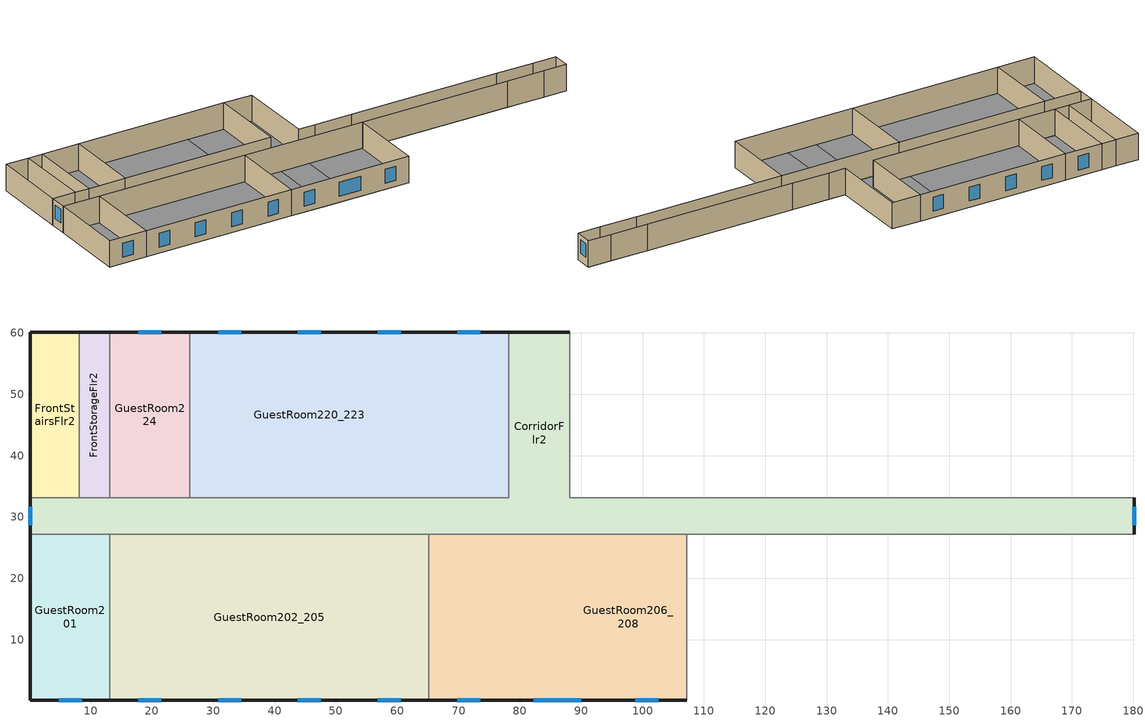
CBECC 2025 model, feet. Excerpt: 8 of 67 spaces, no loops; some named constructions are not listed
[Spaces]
CorridorFlr2
 floor to CorridorFlr1 (NACM_Interior Floor): 88.16,60.16 88.16,33.16 180.16,33.16 180.16,27.16 0.16,27.16 0.16,33.16 78.16,33.16 78.16,60.16 z11
 wall outside (Base_CZ12-NonresMetalFrameWallU055): 0.16,33.16 0.16,27.16 / 180.16,27.16 180.16,33.16 / 88.16,60.16 78.16,60.16 z11:20
 wall to RearStairsFlr2 (NACM_Interior Wall): 180.16,33.16 172.16,33.16 z11:20
 wall to GuestRoom220_223 (NACM_Interior Wall): 78.16,60.16 78.16,33.16 26.16,33.16 z11:20
 wall to GuestRoom224 (NACM_Interior Wall): 26.16,33.16 13.16,33.16 z11:20
 wall to FrontStorageFlr2 (NACM_Interior Wall): 13.16,33.16 8.16,33.16 z11:20
 wall to FrontStairsFlr2 (NACM_Interior Wall): 8.16,33.16 0.16,33.16 z11:20
 wall to GuestRoom201 (NACM_Interior Wall): 0.16,27.16 13.16,27.16 z11:20
 wall to GuestRoom202_205 (NACM_Interior Wall): 13.16,27.16 65.16,27.16 z11:20
 wall to GuestRoom206_208 (NACM_Interior Wall): 65.16,27.16 107.16,27.16 z11:20
 wall to GuestRoom209_212 (NACM_Interior Wall): 107.16,27.16 159.16,27.16 z11:20
 wall to GuestRoom213 (NACM_Interior Wall): 159.16,27.16 172.16,27.16 z11:20
 wall to RearStorageFlr2 (NACM_Interior Wall): 172.16,27.16 180.16,27.16 z11:20
 wall to GuestRoom214 (NACM_Interior Wall): 172.16,33.16 159.16,33.16 z11:20
 wall to GuestRoom215_218 (NACM_Interior Wall): 159.16,33.16 107.16,33.16 z11:20
 wall to GuestRoom219 (NACM_Interior Wall): 107.16,33.16 94.16,33.16 z11:20
 wall to ElevatorCoreFlr2 (NACM_Interior Wall): 94.16,33.16 88.16,33.16 88.16,60.16 z11:20
 window (Base_AllCZ_FixedWinU34_NRes): 0.16,31.68 0.16,28.65 / 180.16,28.65 180.16,31.68 z13.76:18.41
GuestRoom220_223
 floor to ExerciseCenterFlr1 (NACM_Interior Floor): 78.16,60.16 78.16,33.16 65.16,33.16 65.16,60.16 z11
 floor to FrontOfficeFlr1 (NACM_Interior Floor): 65.16,60.16 65.16,33.16 26.16,33.16 26.16,60.16 z11
 wall outside (Base_CZ12-ResMetalFrameWallU069): 78.16,60.16 26.16,60.16 z11:20
 wall to GuestRoom224 (NACM_Interior Wall): 26.16,60.16 26.16,33.16 z11:20
 window (Base_AllCZ_FixedWinU36_Res): 73.53,60.16 69.79,60.16 / 60.53,60.16 56.79,60.16 / 47.53,60.16 43.79,60.16 / 34.53,60.16 30.79,60.16 z13.13:17.87
GuestRoom224
 floor to FrontOfficeFlr1 (NACM_Interior Floor): 26.16,60.16 26.16,33.16 13.16,33.16 13.16,60.16 z11
 wall outside (Base_CZ12-ResMetalFrameWallU069): 26.16,60.16 13.16,60.16 z11:20
 wall to FrontStorageFlr2 (NACM_Interior Wall): 13.16,60.16 13.16,33.16 z11:20
 window (Base_AllCZ_FixedWinU36_Res): 21.53,60.16 17.79,60.16 z13.13:17.87
FrontStorageFlr2
 floor to FrontStorageFlr1 (NACM_Interior Floor): 13.16,60.16 13.16,33.16 8.16,33.16 8.16,60.16 z11
 wall outside (Base_CZ12-NonresMetalFrameWallU055): 13.16,60.16 8.16,60.16 z11:20
 wall to FrontStairsFlr2 (NACM_Interior Wall): 8.16,60.16 8.16,33.16 z11:20
FrontStairsFlr2
 floor to FrontStairsFlr1 (NACM_Interior Floor): 8.16,60.16 8.16,33.16 0.16,33.16 0.16,60.16 z11
 wall outside (Base_CZ12-NonresMetalFrameWallU055): 8.16,60.16 0.16,60.16 0.16,33.16 z11:20
GuestRoom201
 floor to FrontLoungeFlr1 (NACM_Interior Floor): 13.16,27.16 13.16,0.16 0.16,0.16 0.16,27.16 z11
 wall outside (Base_CZ12-ResMetalFrameWallU069): 0.16,27.16 0.16,0.16 13.16,0.16 z11:20
 wall to GuestRoom202_205 (NACM_Interior Wall): 13.16,0.16 13.16,27.16 z11:20
 window (Base_AllCZ_FixedWinU36_Res): 4.79,0.16 8.53,0.16 z13.13:17.87
GuestRoom202_205
 floor to FrontLoungeFlr1 (NACM_Interior Floor): 65.16,27.16 65.16,0.16 13.16,0.16 13.16,27.16 z11
 wall outside (Base_CZ12-ResMetalFrameWallU069): 13.16,0.16 65.16,0.16 z11:20
 wall to GuestRoom206_208 (NACM_Interior Wall): 65.16,0.16 65.16,27.16 z11:20
 window (Base_AllCZ_FixedWinU36_Res): 17.79,0.16 21.53,0.16 / 30.79,0.16 34.53,0.16 / 43.79,0.16 47.53,0.16 / 56.79,0.16 60.53,0.16 z13.13:17.87
GuestRoom206_208
 floor to CorridorFlr1 (NACM_Interior Floor): 88.16,27.16 88.16,0.16 78.16,0.16 78.16,27.16 z11
 floor to RestroomFlr1 (NACM_Interior Floor): 78.16,27.16 78.16,0.16 65.16,0.16 65.16,27.16 z11
 floor to MeetingRoomFlr1 (NACM_Interior Floor): 107.16,27.16 107.16,0.16 88.16,0.16 88.16,27.16 z11
 wall outside (Base_CZ12-ResMetalFrameWallU069): 65.16,0.16 107.16,0.16 z11:20
 wall to GuestRoom209_212 (NACM_Interior Wall): 107.16,0.16 107.16,27.16 z11:20
 window (Base_AllCZ_FixedWinU36_Res): 69.79,0.16 73.53,0.16 / 82.29,0.16 90.03,0.16 / 98.79,0.16 102.53,0.16 z13.13:17.87
[ConsAssm]
Name | CompatibleSurfType | MatRef[1] | MatRef[2] | MatRef[3] | MatRef[4] | MatRef[5] | MatRef[6] | MatRef[7]
Base_CZ12-NonresMetalFrameWallU055 | ExteriorWall | Stucco - 7/8 in. | Compliance Insulation R14.60 | Compliance Insulation R1.41 | Compliance Insulation R0.02 | Compliance Insulation R0.02 | Air - Metal Wall Framing - 16 or 24 in. OC | Gypsum Board - 1/2 in.
Base_CZ12-ResMetalFrameWallU069 | ExteriorWall | Stucco - 7/8 in. | Compliance Insulation R10.06 | Compliance Insulation R2.00 | Compliance Insulation R0.20 | Compliance Insulation R0.10 | Air - Metal Wall Framing - 16 or 24 in. OC | Gypsum Board - 1/2 in.
NACM_Interior Wall | InteriorWall | Gypsum Board - 5/8 in. | Air - Metal Wall Framing - 16 or 24 in. OC | Gypsum Board - 5/8 in.
NACM_Interior Floor | InteriorFloor | Metal Deck - 1/16 in. | Concrete - 140 lb/ft3 - 4 in. | Carpet - 3/4 in.
[Mat]
Name | CodeCat | CodeItem
Stucco - 7/8 in. | Plastering Materials | Stucco - 7/8 in.
Air - Metal Wall Framing - 16 or 24 in. OC | Air | Air - Metal Wall Framing - 16 or 24 in. OC
Gypsum Board - 1/2 in. | Bldg Board and Siding | Gypsum Board - 1/2 in.
Compliance Insulation R10.06 | Insulation Board | Compliance Insulation R10.06
Gypsum Board - 5/8 in. | Bldg Board and Siding | Gypsum Board - 5/8 in.
Carpet - 3/4 in. | Finish Materials | Carpet - 3/4 in.
Concrete - 140 lb/ft3 - 4 in. | Concrete | Concrete - 140 lb/ft3 - 4 in.
Metal Deck - 1/16 in. | Bldg Board and Siding | Metal Deck - 1/16 in.
Compliance Insulation R2.00 | Insulation Board | Compliance Insulation R2.00
Compliance Insulation R0.20 | Insulation Board | Compliance Insulation R0.20
Compliance Insulation R0.10 | Insulation Board | Compliance Insulation R0.10
Compliance Insulation R14.60 | Insulation Board | Compliance Insulation R14.60
Compliance Insulation R1.41 | Insulation Board | Compliance Insulation R1.41
Compliance Insulation R0.02 | Insulation Board | Compliance Insulation R0.02
[FenCons] FenType=VerticalFenestration; FenProdType=FixedWindow; AssmContext=Manufactured; CertificationMthd=NFRCRated; VT=0.42
Name | SHGC | UFactor
Base_AllCZ_FixedWinU34_NRes | 0.22 | 0.34
Base_AllCZ_FixedWinU36_Res | 0.25 | 0.36
[Story]
Building Story 2
[Spc] Story=Building Story 2
Name | ThrmlZnRef | Vol | SpcFuncDefaultsRef | IsResCommon | OccSensorCtrl | ResDHWSysRef | GuestRmResSpcDHWFeaturesRef | HotelMotelGuestRmCnt
CorridorFlr2 | CorridorFlr2 Thermal Zone | 12150.1 | Corridor/Stairwells/Support | 1 | 1
FrontStairsFlr2 | FrontStairsFlr2 Thermal Zone | 1944 | Corridor/Stairwells/Support | 1 | 1
FrontStorageFlr2 | FrontStorageFlr2 Thermal Zone | 1215 | Corridor/Stairwells/Support | 1 | 1
GuestRoom201 | GuestRoom201 Thermal Zone | 3159.23 | Hotel Guest Room |  |  | GuestRm DHW Sys | GuestRoom201 gstrm
GuestRoom202_205 | GuestRoom202_205 Thermal Zone | 12636.9 | Hotel Guest Room |  |  | GuestRm DHW Sys | GuestRoom202_205 gstrm | 4
GuestRoom206_208 | GuestRoom206_208 Thermal Zone | 10206.7 | Hotel Guest Room |  |  | GuestRm DHW Sys | GuestRoom206_208 gstrm | 3
GuestRoom220_223 | GuestRoom220_223 Thermal Zone | 12636 | Hotel Guest Room |  |  | GuestRm DHW Sys | GuestRoom220_223 gstrm | 4
GuestRoom224 | GuestRoom224 Thermal Zone | 3159 | Hotel Guest Room |  |  | GuestRm DHW Sys | GuestRoom224 gstrm
[ResZnGrp]
ResZn Group F1; ResZn Group F2; ResZn Group F3; ResZn Group F4
[ResOtherZn] CeilingHeight=9; FloorHeight=10; WinHeadHeight=6.7; NumStories=1; DryerFuel=Electricity
Name | Type | SpcFunc | VentSpcFunc | ozHVACSystem | ozDHWSys | Area | Bottom | AirFlowMeter | IAQOption | IAQFanRef[1]
F1 Business Center | Conditioned | Conference, Multipurpose and Meeting Area | General - Conference/meeting | F1 Business Cent AirSys | DHW Heat Pump Indiv | 360 | 0.7 | One
F1 Corridor | Conditioned | Corridor Area | Residential - Common corridors | F1 Corridor AirSys |  | 1464 | 0.7 | One
F1 Fitness Center | Conditioned | Exercise/Fitness Center and Gymnasium Areas | Sports/Entertainment - Gym, sports arena (play area) | F1 Fitness Cente AirSys | DHW Heat Pump Indiv | 900 | 0.7 | One
F1 Leasing Office | Conditioned | Office Area (>250 square feet) | Office - Office space | F1 Leasing Offic AirSys | DHW Heat Pump Indiv | 414 | 0.7 | One
F1 Lobby | Conditioned | Lobby, Main Entry | Residential - Common corridors | F1 Lobby AirSys | DHW Heat Pump Indiv | 1050 | 0.7 | One
F1 Mech Rm | Unconditioned | Electrical, Mechanical, Telephone Rooms | Misc - All others |  | DHW Heat Pump Indiv | 384 | 0.7 | Six | Individual IAQ Fans | F1 Mech Rm IAQ Fan
F1 Stairs E | Conditioned | Stairwell | Residential - Common corridors | F1 Stairs E AirSys |  | 180 | 0.7 | One
F1 Stairs W | Conditioned | Stairwell | Residential - Common corridors | F1 Stairs W AirSys |  | 180 | 0.7 | One
F2 Corridor | Conditioned | Corridor Area | Residential - Common corridors | F2 Corridor AirSys |  | 2340 | 10.7 | Two
F2 Break Room | Conditioned | Lounge, Breakroom, or Waiting Area | General - Break rooms | F2 Break Room AirSys | DHW Heat Pump Indiv | 180 | 10.7 | Two
F2 Stairs E | Conditioned | Stairwell | Residential - Common corridors | F2 Stairs E AirSys |  | 180 | 10.7 | Two
F2 Stairs W | Conditioned | Stairwell | Residential - Common corridors | F2 Stairs W AirSys |  | 180 | 10.7 | Two
F3 Corridor | Conditioned | Corridor Area | Residential - Common corridors | F3 Corridor AirSys |  | 2340 | 20.7 | Three
F3 Break Room | Conditioned | Lounge, Breakroom, or Waiting Area | General - Break rooms | F3 Break Room AirSys | DHW Heat Pump Indiv | 180 | 20.7 | Three
F3 Stairs E | Conditioned | Stairwell | Residential - Common corridors | F3 Stairs E AirSys |  | 180 | 20.7 | Three
F3 Stairs W | Conditioned | Stairwell | Residential - Common corridors | F3 Stairs W AirSys |  | 180 | 20.7 | Three
F4 Corridor | Conditioned | Corridor Area | Residential - Common corridors | F4 Corridor AirSys |  | 2340 | 30.7 | Four
F4 Break Room | Conditioned | Lounge, Breakroom, or Waiting Area | General - Break rooms | F4 Break Room AirSys | DHW Heat Pump Indiv | 180 | 30.7 | Four
[ResIntWall] Status=New; IsPartySurface=1
Name | Area | Construction | OtherSideModeled | Outside
F1 Business Center To F1 Retail SE Top Int Wall Front; F1 Corridor To F1 Retail NW Outer Core Int Wall Back; F1 Corridor To F1 Retail NW Inner Core Int Wall Back; F1 Corridor To F1 Retail NE Core Int Wall Back; F1 Corridor To F1 Retail NE Inner Int Wall Back | 240 | Int Wall Cons | 0
F1 Business Center To F1 Lobby Int Wall Back | 240 | Int Wall Cons | 1 | F1 Lobby
F1 Business Center To F1 Lobby Int Wall Right | 150 | Int Wall Cons | 1 | F1 Lobby
F1 Corridor To F1 Leasing Office Int Wall Left | 70 | Int Wall Cons | 1 | F1 Leasing Office
F1 Corridor To F1 Fitness Center Int Wall Right | 170 | Int Wall Cons | 1 | F1 Fitness Center
F1 Corridor To F1 Retail NW Outer Int Wall Back; F1 Fitness Center To F1 Retail NE Inner Int Wall Back | 60 | Int Wall Cons | 0
F1 Corridor To F1 Retail N Core Int Wall Back | 290 | Int Wall Cons | 0
F1 Corridor To F1 Retail N Core Int Wall Left; F1 Corridor To F1 Retail NE Inner Int Wall Right | 600 | Int Wall Cons | 0
F1 Fitness Center To F1 Lobby Int Wall Front | 300 | Int Wall Cons | 1 | F1 Lobby
F1 Fitness Center To F1 Lobby Int Wall Left | 130 | Int Wall Cons | 1 | F1 Lobby
F1 Leasing Office To F1 Retail SW Top Int Wall Front; F1 Leasing Office To F1 Retail NW Outer Int Wall Back; F1 Stairs W To F1 Retail SW Bottom Int Wall Front | 180 | Int Wall Cons | 0
F1 Leasing Office To F1 Mech Rm Int Wall Right | 160 | Interior Wall adjacent Unconditioned | 1 | F1 Mech Rm
F1 Lobby To F1 Retail SE Top Int Wall Front | 360 | Int Wall Cons | 0
F1 Mech Rm To F1 Retail SW Top Int Wall Front | 240 | Interior Wall adjacent Unconditioned | 0
F1 Mech Rm To F1 Corridor Int Wall Back | 240 | Interior Wall adjacent Unconditioned | 1 | F1 Corridor
F1 Mech Rm To F1 Retail SW Top Int Wall Right | 60 | Interior Wall adjacent Unconditioned | 0
F1 Stairs E To F1 Lobby Int Wall Front | 180 | Int Wall Cons | 1 | F1 Lobby
F1 Stairs E To F1 Corridor Int Wall Back; F1 Stairs W To F1 Corridor Int Wall Back | 180 | Int Wall Cons | 1 | F1 Corridor
F1 Stairs E To F1 Corridor Int Wall Right | 100 | Int Wall Cons | 1 | F1 Corridor
F1 Stairs W F1 Mech Rm Int Wall Left | 100 | Interior Wall adjacent Unconditioned | 1 | F1 Mech Rm
F2 Res Zn E Court to F2 Res Zn SE Court Int Wall Front | 240 | Int Wall Cons | 1 | F2 Res Zn SE Court
F2 Res Zn E Court to F2 Corridor Int Wall Left; F2 Res Zn W Court to F2 Corridor Int Wall Right | 600 | Int Wall Cons | 1 | F2 Corridor
F2 Res Zn E Court to F2 Corridor Int Wall Back; F2 Res Zn SE Court to F2 Corridor Int Wall Back; F2 Res Zn SW Court to F2 Corridor Int Wall Back; F2 Res Zn W Court to F2 Corridor Int Wall Back | 60 | Int Wall Cons | 1 | F2 Corridor
F2 Res Zn E Perim to F2 Res Zn SE Perim Int Wall Front | 300 | Int Wall Cons | 1 | F2 Res Zn SE Perim
F2 Res Zn E Perim to F2 Corridor Int Wall Left; F2 Res Zn S Court 2-Bed to F2 Corridor Int Wall Back; F2 Res Zn W Perim to F2 Corridor Int Wall Right | 720 | Int Wall Cons | 1 | F2 Corridor
F2 Res Zn E Perim to F2 Res Zn NE Perim Int Wall Back; F2 Res Zn N Perim to F2 Res Zn NE Perim Int Wall Right | 300 | Int Wall Cons | 1 | F2 Res Zn NE Perim
F2 Res Zn N Perim to F2 Corridor Int Wall Front | 1200 | Int Wall Cons | 1 | F2 Corridor
F2 Res Zn N Perim to F2 Res Zn NW Perim Int Wall Left; F2 Res Zn W Perim to F2 Res Zn NW Perim Int Wall Back | 300 | Int Wall Cons | 1 | F2 Res Zn NW Perim
F2 Res Zn NE Perim to F2 Corridor Int Wall Left; F2 Res Zn NW Perim to F2 Corridor Int Wall Right | 170 | Int Wall Cons | 1 | F2 Corridor
F2 Res Zn S Court 1-Bed to F2 Res Zn S Court 2-Bed Int Wall Left | 300 | Int Wall Cons | 1 | F2 Res Zn S Court 2-Bed
F2 Res Zn S Court 1-Bed to F2 Corridor Int Wall Back | 240 | Int Wall Cons | 1 | F2 Corridor
F2 Res Zn S Court 1-Bed to F2 Corridor Int Wall Right | 150 | Int Wall Cons | 1 | F2 Corridor
F2 Res Zn S Court 2-Bed to F2 Corridor Int Wall Left | 450 | Int Wall Cons | 1 | F2 Corridor
F2 Res Zn S Court 2-Bed to F2 Corridor Int Wall Right | 300 | Int Wall Cons | 1 | F2 Corridor
F2 Res Zn SE Court to F2 Res Zn SW Perim Int Wall Left | 180 | Int Wall Cons | 1 | F2 Res Zn SW Perim
F2 Res Zn SW Court to F2 Res Zn SE Perim Int Wall Right | 180 | Int Wall Cons | 1 | F2 Res Zn SE Perim
F2 Res Zn SE Perim to F2 Corridor Int Wall Left; F2 Res Zn SW Perim to F2 Corridor Int Wall Right | 180 | Int Wall Cons | 1 | F2 Corridor
F2 Res Zn W Court to F2 Res Zn SW Court Int Wall Front | 240 | Int Wall Cons | 1 | F2 Res Zn SW Court
F2 Res Zn W Perim to F2 Res Zn SW Perim Int Wall Front | 300 | Int Wall Cons | 1 | F2 Res Zn SW Perim
F2 Corridor To F2 Res Zn S Court 2-Bed Int Wall Back | 120 | Int Wall Cons | 1 | F2 Res Zn S Court 2-Bed
F2 Break Room To F2 Res Zn S Court 1-Bed Int Wall Left | 150 | Int Wall Cons | 1 | F2 Res Zn S Court 1-Bed
F2 Break Room To F2 Corridor Int Wall Back | 120 | Int Wall Cons | 1 | F2 Corridor
F2 Break Room To F2 Res Zn S Court 2-Bed Int Wall Right | 150 | Int Wall Cons | 1 | F2 Res Zn S Court 2-Bed
F2 Stairs E To F2 Res Zn W Court Int Wall Front | 180 | Int Wall Cons | 1 | F2 Res Zn W Court
F2 Stairs E To F2 Res Zn S Court 2-Bed Int Wall Back; F2 Stairs W To F2 Res Zn S Court 2-Bed Int Wall Back | 180 | Int Wall Cons | 1 | F2 Res Zn S Court 2-Bed
F2 Stairs E To F2 Corridor Int Wall Right; F2 Stairs W To F2 Corridor Int Wall Left | 100 | Int Wall Cons | 1 | F2 Corridor
F2 Stairs W To F2 Res Zn E Court Int Wall Front | 180 | Int Wall Cons | 1 | F2 Res Zn E Court
F3 Res Zn E Court to F3 Res Zn SE Court Int Wall Front | 240 | Int Wall Cons | 1 | F3 Res Zn SE Court
F3 Res Zn E Court to F3 Corridor Int Wall Left; F3 Res Zn W Court to F3 Corridor Int Wall Right | 600 | Int Wall Cons | 1 | F3 Corridor
F3 Res Zn E Court to F3 Corridor Int Wall Back; F3 Res Zn SE Court to F3 Corridor Int Wall Back; F3 Res Zn SW Court to F3 Corridor Int Wall Back; F3 Res Zn W Court to F3 Corridor Int Wall Back | 60 | Int Wall Cons | 1 | F3 Corridor
F3 Res Zn E Perim to F3 Res Zn SE Perim Int Wall Front | 300 | Int Wall Cons | 1 | F3 Res Zn SE Perim
F3 Res Zn E Perim to F3 Corridor Int Wall Left; F3 Res Zn S Court 2-Bed to F3 Corridor Int Wall Back; F3 Res Zn W Perim to F3 Corridor Int Wall Right | 720 | Int Wall Cons | 1 | F3 Corridor
F3 Res Zn E Perim to F3 Res Zn NE Perim Int Wall Back; F3 Res Zn N Perim to F3 Res Zn NE Perim Int Wall Right | 300 | Int Wall Cons | 1 | F3 Res Zn NE Perim
F3 Res Zn N Perim to F3 Corridor Int Wall Front | 1200 | Int Wall Cons | 1 | F3 Corridor
F3 Res Zn N Perim to F3 Res Zn NW Perim Int Wall Left; F3 Res Zn W Perim to F3 Res Zn NW Perim Int Wall Back | 300 | Int Wall Cons | 1 | F3 Res Zn NW Perim
F3 Res Zn NE Perim to F3 Corridor Int Wall Left; F3 Res Zn NW Perim to F3 Corridor Int Wall Right | 170 | Int Wall Cons | 1 | F3 Corridor
F3 Res Zn S Court 1-Bed to F3 Res Zn S Court 2-Bed Int Wall Left | 300 | Int Wall Cons | 1 | F3 Res Zn S Court 2-Bed
F3 Res Zn S Court 1-Bed to F3 Corridor Int Wall Back | 240 | Int Wall Cons | 1 | F3 Corridor
F3 Res Zn S Court 1-Bed to F3 Corridor Int Wall Right | 150 | Int Wall Cons | 1 | F3 Corridor
F3 Res Zn S Court 2-Bed to F3 Corridor Int Wall Left | 450 | Int Wall Cons | 1 | F3 Corridor
F3 Res Zn S Court 2-Bed to F3 Corridor Int Wall Right | 300 | Int Wall Cons | 1 | F3 Corridor
F3 Res Zn SE Court to F3 Res Zn SW Perim Int Wall Left | 180 | Int Wall Cons | 1 | F3 Res Zn SW Perim
F3 Res Zn SW Court to F3 Res Zn SE Perim Int Wall Right | 180 | Int Wall Cons | 1 | F3 Res Zn SE Perim
F3 Res Zn SE Perim to F3 Corridor Int Wall Left; F3 Res Zn SW Perim to F3 Corridor Int Wall Right | 180 | Int Wall Cons | 1 | F3 Corridor
F3 Res Zn W Court to F3 Res Zn SW Court Int Wall Front | 240 | Int Wall Cons | 1 | F3 Res Zn SW Court
F3 Res Zn W Perim to F3 Res Zn SW Perim Int Wall Front | 300 | Int Wall Cons | 1 | F3 Res Zn SW Perim
F3 Corridor To F3 Res Zn S Court 2-Bed Int Wall Back | 120 | Int Wall Cons | 1 | F3 Res Zn S Court 2-Bed
F3 Break Room To F3 Res Zn S Court 1-Bed Int Wall Left | 150 | Int Wall Cons | 1 | F3 Res Zn S Court 1-Bed
F3 Break Room To F3 Corridor Int Wall Back | 120 | Int Wall Cons | 1 | F3 Corridor
F3 Break Room To F3 Res Zn S Court 2-Bed Int Wall Right | 150 | Int Wall Cons | 1 | F3 Res Zn S Court 2-Bed
F3 Stairs E To F3 Res Zn W Court Int Wall Front | 180 | Int Wall Cons | 1 | F3 Res Zn W Court
F3 Stairs E To F3 Res Zn S Court 2-Bed Int Wall Back; F3 Stairs W To F3 Res Zn S Court 2-Bed Int Wall Back | 180 | Int Wall Cons | 1 | F3 Res Zn S Court 2-Bed
F3 Stairs E To F3 Corridor Int Wall Right; F3 Stairs W To F3 Corridor Int Wall Left | 100 | Int Wall Cons | 1 | F3 Corridor
F3 Stairs W To F3 Res Zn E Court Int Wall Front | 180 | Int Wall Cons | 1 | F3 Res Zn E Court
F4 Res Zn E Court to F4 Res Zn SE Court Int Wall Front | 240 | Int Wall Cons | 1 | F4 Res Zn SE Court
F4 Res Zn E Court to F4 Corridor Int Wall Left; F4 Res Zn W Court to F4 Corridor Int Wall Right | 600 | Int Wall Cons | 1 | F4 Corridor
F4 Res Zn E Court to F4 Corridor Int Wall Back; F4 Res Zn SE Court to F4 Corridor Int Wall Back; F4 Res Zn SW Court to F4 Corridor Int Wall Back; F4 Res Zn W Court to F4 Corridor Int Wall Back | 60 | Int Wall Cons | 1 | F4 Corridor
F4 Res Zn E Perim to F4 Res Zn SE Perim Int Wall Front | 300 | Int Wall Cons | 1 | F4 Res Zn SE Perim
F4 Res Zn E Perim to F4 Corridor Int Wall Left; F4 Res Zn S Court 2-Bed to F4 Corridor Int Wall Back; F4 Res Zn W Perim to F4 Corridor Int Wall Right | 720 | Int Wall Cons | 1 | F4 Corridor
F4 Res Zn E Perim to F4 Res Zn NE Perim Int Wall Back; F4 Res Zn N Perim to F4 Res Zn NE Perim Int Wall Right | 300 | Int Wall Cons | 1 | F4 Res Zn NE Perim
F4 Res Zn N Perim to F4 Corridor Int Wall Front | 1200 | Int Wall Cons | 1 | F4 Corridor
F4 Res Zn N Perim to F4 Res Zn NW Perim Int Wall Left; F4 Res Zn W Perim to F4 Res Zn NW Perim Int Wall Back | 300 | Int Wall Cons | 1 | F4 Res Zn NW Perim
F4 Res Zn NE Perim to F4 Corridor Int Wall Left; F4 Res Zn NW Perim to F4 Corridor Int Wall Right | 170 | Int Wall Cons | 1 | F4 Corridor
F4 Res Zn S Court 1-Bed to F4 Res Zn S Court 2-Bed Int Wall Left | 300 | Int Wall Cons | 1 | F4 Res Zn S Court 2-Bed
F4 Res Zn S Court 1-Bed to F4 Corridor Int Wall Back | 240 | Int Wall Cons | 1 | F4 Corridor
F4 Res Zn S Court 1-Bed to F4 Corridor Int Wall Right | 150 | Int Wall Cons | 1 | F4 Corridor
F4 Res Zn S Court 2-Bed to F4 Corridor Int Wall Left | 450 | Int Wall Cons | 1 | F4 Corridor
F4 Res Zn S Court 2-Bed to F4 Corridor Int Wall Right | 300 | Int Wall Cons | 1 | F4 Corridor
F4 Res Zn SE Court to F4 Res Zn SW Perim Int Wall Left | 180 | Int Wall Cons | 1 | F4 Res Zn SW Perim
F4 Res Zn SW Court to F4 Res Zn SE Perim Int Wall Right | 180 | Int Wall Cons | 1 | F4 Res Zn SE Perim
F4 Res Zn SE Perim to F4 Corridor Int Wall Left; F4 Res Zn SW Perim to F4 Corridor Int Wall Right | 180 | Int Wall Cons | 1 | F4 Corridor
F4 Res Zn W Court to F4 Res Zn SW Court Int Wall Front | 240 | Int Wall Cons | 1 | F4 Res Zn SW Court
F4 Res Zn W Perim to F4 Res Zn SW Perim Int Wall Front | 300 | Int Wall Cons | 1 | F4 Res Zn SW Perim
F4 Corridor To F4 Res Zn S Court 2-Bed Int Wall Back | 120 | Int Wall Cons | 1 | F4 Res Zn S Court 2-Bed
F4 Break Room To F4 Res Zn S Court 1-Bed Int Wall Left | 150 | Int Wall Cons | 1 | F4 Res Zn S Court 1-Bed
F4 Break Room To F4 Corridor Int Wall Back | 120 | Int Wall Cons | 1 | F4 Corridor
F4 Break Room To F4 Res Zn S Court 2-Bed Int Wall Right | 150 | Int Wall Cons | 1 | F4 Res Zn S Court 2-Bed
[ResExtWall] Status=New; Tilt=90
Name | Orientation | OrientationValue | Area | Construction
F1 Business Center Ext Wall Left; F1 Lobby Ext Wall Left | Left | 90 | 150 | NonRes Exterior Wall Cons
F1 Corridor Ext Wall Front | Front | 0 | 600 | NonRes Exterior Wall Cons
F1 Corridor Ext Wall Back | Back | 180 | 70 | NonRes Exterior Wall Cons
F1 Fitness Center Ext Wall Right | Right | 270 | 300 | NonRes Exterior Wall Cons
F1 Leasing Office Ext Wall Left | Left | 90 | 230 | NonRes Exterior Wall Cons
F1 Lobby Ext Wall Right | Right | 270 | 170 | NonRes Exterior Wall Cons
F1 Stairs E Ext Wall Left | Left | 90 | 100 | NonRes Exterior Wall Cons
F1 Stairs W Ext Wall Right | Right | 270 | 100 | NonRes Exterior Wall Cons
F2 Res Zn E Court Ext Wall Right; F3 Res Zn E Court Ext Wall Right; F4 Res Zn E Court Ext Wall Right | Right | 270 | 600 | Res Exterior Wall Cons
F2 Res Zn E Perim Ext Wall Right; F3 Res Zn E Perim Ext Wall Right; F4 Res Zn E Perim Ext Wall Right | Right | 270 | 720 | Res Exterior Wall Cons
F2 Res Zn N Perim Ext Wall Back; F3 Res Zn N Perim Ext Wall Back; F4 Res Zn N Perim Ext Wall Back | Back | 180 | 1200 | Res Exterior Wall Cons
F2 Res Zn NE Perim Ext Wall Back; F2 Res Zn NW Perim Ext Wall Back; F3 Res Zn NE Perim Ext Wall Back; F3 Res Zn NW Perim Ext Wall Back; F4 Res Zn NE Perim Ext Wall Back; F4 Res Zn NW Perim Ext Wall Back | Back | 180 | 300 | Res Exterior Wall Cons
F2 Res Zn NE Perim Ext Wall Right; F3 Res Zn NE Perim Ext Wall Right; F4 Res Zn NE Perim Ext Wall Right | Right | 270 | 470 | Res Exterior Wall Cons
F2 Res Zn NW Perim Ext Wall Left; F3 Res Zn NW Perim Ext Wall Left; F4 Res Zn NW Perim Ext Wall Left | Left | 90 | 470 | Res Exterior Wall Cons
F2 Res Zn S Court 1-Bed Ext Wall Front; F2 Res Zn S Court 2-Bed Ext Wall Front; F3 Res Zn S Court 1-Bed Ext Wall Front; F3 Res Zn S Court 2-Bed Ext Wall Front; F4 Res Zn S Court 1-Bed Ext Wall Front; F4 Res Zn S Court 2-Bed Ext Wall Front | Front | 0 | 240 | Res Exterior Wall Cons
F2 Res Zn SE Court Ext Wall Front; F2 Res Zn SW Court Ext Wall Front; F2 Res Zn SE Perim Ext Wall Front; F2 Res Zn SW Perim Ext Wall Front; F3 Res Zn SE Court Ext Wall Front; F3 Res Zn SW Court Ext Wall Front; F3 Res Zn SE Perim Ext Wall Front; F3 Res Zn SW Perim Ext Wall Front; F4 Res Zn SE Court Ext Wall Front; F4 Res Zn SW Court Ext Wall Front; F4 Res Zn SE Perim Ext Wall Front; F4 Res Zn SW Perim Ext Wall Front | Front | 0 | 300 | Res Exterior Wall Cons
F2 Res Zn SE Court Ext Wall Right; F3 Res Zn SE Court Ext Wall Right; F4 Res Zn SE Court Ext Wall Right | Right | 270 | 180 | Res Exterior Wall Cons
F2 Res Zn SW Court Ext Wall Left; F3 Res Zn SW Court Ext Wall Left; F4 Res Zn SW Court Ext Wall Left | Left | 90 | 180 | Res Exterior Wall Cons
F2 Res Zn SE Perim Ext Wall Right; F3 Res Zn SE Perim Ext Wall Right; F4 Res Zn SE Perim Ext Wall Right | Right | 270 | 360 | Res Exterior Wall Cons
F2 Res Zn SW Perim Ext Wall Left; F3 Res Zn SW Perim Ext Wall Left; F4 Res Zn SW Perim Ext Wall Left | Left | 90 | 360 | Res Exterior Wall Cons
F2 Res Zn W Court Ext Wall Left; F3 Res Zn W Court Ext Wall Left; F4 Res Zn W Court Ext Wall Left | Left | 90 | 600 | Res Exterior Wall Cons
F2 Res Zn W Perim Ext Wall Left; F3 Res Zn W Perim Ext Wall Left; F4 Res Zn W Perim Ext Wall Left | Left | 90 | 720 | Res Exterior Wall Cons
F2 Break Room Ext Wall Front; F3 Break Room Ext Wall Front; F4 Break Room Ext Wall Front | Front | 0 | 120 | Res Exterior Wall Cons
F2 Stairs E Ext Wall Left; F3 Stairs E Ext Wall Left | Left | 90 | 100 | Res Exterior Wall Cons
F2 Stairs W Ext Wall Right; F3 Stairs W Ext Wall Right | Right | 270 | 100 | Res Exterior Wall Cons
[ResWin] Status=New; SpecMethod=Window Dimensions (required for fins/overhangs); Width=3; exWidth=3; exUfactorSHGCSource=NFRC; exExteriorShade=Insect Screen (default); ModelFinsOverhang=0; OverhangDepth=0; OverhangDistUp=0; OverhangExL=0; OverhangExR=0; OverhangFlap=0; exOverhangDepth=0; exOverhangDistUp=0; exOverhangExL=0; exOverhangExR=0; exOverhangFlap=0; LeftFinBotUp=0; exLeftFinDepth=0; exLeftFinTopUp=0; exLeftFinDistL=0; exLeftFinBotUp=0; RightFinBotUp=0; exRightFinDepth=0; exRightFinTopUp=0; exRightFinDistR=0; exRightFinBotUp=0
Name | WinType | Height | Multiplier | exHeight | exMultiplier | exNFRCUfactor | exNFRCSHGC | LeftFinDepth | LeftFinTopUp | LeftFinDistL | RightFinDepth | RightFinTopUp | RightFinDistR
F1 Business Center Win Left Court | Operable | 5 | 1.176 | 5 | 27.34 | 0.46 | 0.22 | 120 | 43.3 | 30.735 | 0 | 0 | 0
F1 Corridor Win Front Court | Operable | 5 | 2.039 | 5 | 27.34 | 0.46 | 0.22 | 88 | 43.3 | 26.941 | 88 | 43.3 | 26.941
F1 Corridor Glass Door Front Court | Glass Door | 6.67 | 2 | 6.67 | 1 | 0.45 | 0.23 | 88 | 43.3 | 27 | 88 | 43.3 | 27
F1 Corridor Glass Door Back Perim; F1 Leasing Office Glass Door Left Perim | Glass Door | 6.67 | 1 | 6.67 | 1 | 0.45 | 0.23 | 0 | 0 | 0 | 0 | 0 | 0
F1 Fitness Center Win Right Perim | Operable | 5 | 2.353 | 5 | 27.34 | 0.46 | 0.22 | 0 | 0 | 0 | 0 | 0 | 0
F1 Leasing Office Win Left Perim | Operable | 5 | 0.471 | 5 | 27.34 | 0.46 | 0.22 | 0 | 0 | 0 | 0 | 0 | 0
F1 Lobby Glass Door Left Court | Glass Door | 6.67 | 2 | 6.67 | 1 | 0.45 | 0.23 | 120 | 43.3 | 14.5 | 0 | 0 | 0
F1 Lobby Win Right Perim | Operable | 5 | 1.333 | 5 | 27.34 | 0.46 | 0.22 | 0 | 0 | 0 | 0 | 0 | 0
F2 Res Zn E Court Win Right Court | Operable | 5 | 13.725 | 5 | 9.63 | 0.46 | 0.22 | 120 | 33.3 | 19.412 | 0 | 0 | 0
F2 Res Zn E Perim Win Right Perim; F2 Res Zn W Perim Win Left Perim; F3 Res Zn E Perim Win Right Perim; F3 Res Zn W Perim Win Left Perim; F4 Res Zn E Perim Win Right Perim; F4 Res Zn W Perim Win Left Perim | Operable | 5 | 14.118 | 5 | 9.63 | 0.46 | 0.22 | 0 | 0 | 0 | 0 | 0 | 0
F2 Res Zn N Perim Win Back Perim; F3 Res Zn N Perim Win Back Perim; F4 Res Zn N Perim Win Back Perim | Operable | 5 | 23.529 | 5 | 27.34 | 0.46 | 0.22 | 0 | 0 | 0 | 0 | 0 | 0
F2 Res Zn NE Perim Win Back Perim; F2 Res Zn NW Perim Win Back Perim; F2 Res Zn SE Court Win Front Perim; F2 Res Zn SW Court Win Front Perim; F2 Res Zn SE Perim Win Front Perim; F2 Res Zn SW Perim Win Front Perim; F3 Res Zn NE Perim Win Back Perim; F3 Res Zn NW Perim Win Back Perim; F3 Res Zn SE Court Win Front Perim; F3 Res Zn SW Court Win Front Perim; F3 Res Zn SE Perim Win Front Perim; F3 Res Zn SW Perim Win Front Perim; F4 Res Zn NE Perim Win Back Perim; F4 Res Zn NW Perim Win Back Perim; F4 Res Zn SE Court Win Front Perim; F4 Res Zn SW Court Win Front Perim; F4 Res Zn SE Perim Win Front Perim; F4 Res Zn SW Perim Win Front Perim | Operable | 5 | 5.882 | 5 | 27.34 | 0.46 | 0.22 | 0 | 0 | 0 | 0 | 0 | 0
F2 Res Zn NE Perim Win Right Perim; F2 Res Zn NW Perim Win Left Perim; F3 Res Zn NE Perim Win Right Perim; F3 Res Zn NW Perim Win Left Perim; F4 Res Zn NE Perim Win Right Perim; F4 Res Zn NW Perim Win Left Perim | Operable | 5 | 9.216 | 5 | 9.63 | 0.46 | 0.22 | 0 | 0 | 0 | 0 | 0 | 0
F2 Res Zn S Court 1-Bed Win Front Court | Operable | 5 | 4.706 | 5 | 27.34 | 0.46 | 0.22 | 88 | 33.3 | 16.941 | 88 | 33.3 | 28.941
F2 Res Zn S Court 2-Bed Win Front Court E | Operable | 5 | 2.353 | 5 | 27.34 | 0.46 | 0.22 | 88 | 33.3 | 50.471 | 88 | 33.3 | 2.471
F2 Res Zn S Court 2-Bed Win Front Court W | Operable | 5 | 2.353 | 5 | 27.34 | 0.46 | 0.22 | 88 | 33.3 | 2.471 | 88 | 33.3 | 50.471
F2 Res Zn SE Court Win Right Court | Operable | 5 | 3.529 | 5 | 9.63 | 0.46 | 0.22 | 120 | 33.3 | 73.706 | 0 | 0 | 0
F2 Res Zn SW Court Win Left Court | Operable | 5 | 3.529 | 5 | 9.63 | 0.46 | 0.22 | 0 | 0 | 0 | 120 | 33.3 | 73.706
F2 Res Zn SE Perim Win Right Perim; F2 Res Zn SW Perim Win Left Perim; F3 Res Zn SE Perim Win Right Perim; F3 Res Zn SW Perim Win Left Perim; F4 Res Zn SE Perim Win Right Perim; F4 Res Zn SW Perim Win Left Perim | Operable | 5 | 7.059 | 5 | 9.63 | 0.46 | 0.22 | 0 | 0 | 0 | 0 | 0 | 0
F2 Res Zn W Court Win Left Court | Operable | 5 | 13.725 | 5 | 9.63 | 0.46 | 0.22 | 0 | 0 | 0 | 120 | 33.3 | 19.412
F2 Break Room Win Front Court | Operable | 5 | 2.353 | 5 | 27.34 | 0.46 | 0.22 | 88 | 33.3 | 38.471 | 88 | 33.3 | 14.471
F3 Res Zn E Court Win Right Court | Operable | 5 | 13.725 | 5 | 9.63 | 0.46 | 0.22 | 120 | 23.3 | 19.412 | 0 | 0 | 0
F3 Res Zn S Court 1-Bed Win Front Court | Operable | 5 | 4.706 | 5 | 27.34 | 0.46 | 0.22 | 88 | 23.3 | 16.941 | 88 | 23.3 | 28.941
F3 Res Zn S Court 2-Bed Win Front Court E | Operable | 5 | 2.353 | 5 | 27.34 | 0.46 | 0.22 | 88 | 23.3 | 50.471 | 88 | 23.3 | 2.471
F3 Res Zn S Court 2-Bed Win Front Court W | Operable | 5 | 2.353 | 5 | 27.34 | 0.46 | 0.22 | 88 | 23.3 | 2.471 | 88 | 23.3 | 50.471
F3 Res Zn SE Court Win Right Court | Operable | 5 | 3.529 | 5 | 9.63 | 0.46 | 0.22 | 120 | 23.3 | 73.706 | 0 | 0 | 0
F3 Res Zn SW Court Win Left Court | Operable | 5 | 3.529 | 5 | 9.63 | 0.46 | 0.22 | 0 | 0 | 0 | 120 | 23.3 | 73.706
F3 Res Zn W Court Win Left Court | Operable | 5 | 13.725 | 5 | 9.63 | 0.46 | 0.22 | 0 | 0 | 0 | 120 | 23.3 | 19.412
F3 Break Room Win Front Court | Operable | 5 | 2.353 | 5 | 27.34 | 0.46 | 0.22 | 88 | 23.3 | 38.471 | 88 | 23.3 | 14.471
F4 Res Zn E Court Win Right Court | Operable | 5 | 13.725 | 5 | 9.63 | 0.46 | 0.22 | 120 | 13.3 | 19.412 | 0 | 0 | 0
F4 Res Zn S Court 1-Bed Win Front Court | Operable | 5 | 4.706 | 5 | 27.34 | 0.46 | 0.22 | 88 | 13.3 | 16.941 | 88 | 13.3 | 28.941
F4 Res Zn S Court 2-Bed Win Front Court E | Operable | 5 | 2.353 | 5 | 27.34 | 0.46 | 0.22 | 88 | 13.3 | 50.471 | 88 | 13.3 | 2.471
F4 Res Zn S Court 2-Bed Win Front Court W | Operable | 5 | 2.353 | 5 | 27.34 | 0.46 | 0.22 | 88 | 13.3 | 2.471 | 88 | 13.3 | 50.471
F4 Res Zn SE Court Win Right Court | Operable | 5 | 3.529 | 5 | 9.63 | 0.46 | 0.22 | 120 | 13.3 | 73.706 | 0 | 0 | 0
F4 Res Zn SW Court Win Left Court | Operable | 5 | 3.529 | 5 | 9.63 | 0.46 | 0.22 | 0 | 0 | 0 | 120 | 13.3 | 73.706
F4 Res Zn W Court Win Left Court | Operable | 5 | 13.725 | 5 | 9.63 | 0.46 | 0.22 | 0 | 0 | 0 | 120 | 13.3 | 19.412
F4 Break Room Win Front Court | Operable | 5 | 2.353 | 5 | 27.34 | 0.46 | 0.22 | 88 | 13.3 | 38.471 | 88 | 13.3 | 14.471
[ResIntFlr] Status=New; OtherSideModeled=1
Name | Area | FloorZ | Construction | IsPartySurface | Outside
F1 Business Center to UG Garage Int Floor | 360 | 0.7 | Interior Mass Floor above Garage | 1 | UG Garage
F1 Corridor to UG Garage Int Floor | 1464 | 0.7 | Interior Mass Floor above Garage | 1 | UG Garage
F1 Fitness Center to UG Garage Int Floor | 900 | 0.7 | Interior Mass Floor above Garage | 1 | UG Garage
F1 Leasing Office to UG Garage Int Floor | 414 | 0.7 | Interior Mass Floor above Garage | 1 | UG Garage
F1 Lobby to UG Garage Int Floor | 1050 | 0.7 | Interior Mass Floor above Garage | 1 | UG Garage
F1 Mech Rm to UG Garage Int Floor | 384 | 0.7 | Interior Mass Floor above Garage | 1 | UG Garage
F1 Stairs E to UG Garage Int Floor; F1 Stairs W to UG Garage Int Floor | 180 | 0.7 | Interior Mass Floor above Garage | 1 | UG Garage
F2 Res Zn E Court To F1 Mech Rm Int Floor | 36 | 10.7 | Interior Framed Floor above Unconditioned | 1 | F1 Mech Rm
F2 Res Zn E Court To F1 Retail SW Bottom Int Floor; F2 Res Zn W Court To F1 Retail SE Bottom Int Floor; F2 Corridor To F1 Retail SE Top Int Floor; F2 Corridor To F1 Retail SW Top Int Floor; F2 Corridor To F1 Retail SW Core Int Floor | 144 | 10.7 | Interior Floor Cons | 1
F2 Res Zn E Court To F1 Retail SW Top Int Floor | 684 | 10.7 | Interior Floor Cons | 1
F2 Res Zn E Court To F1 Retail SW Core Int Floor; F2 Res Zn W Court To F1 Retail SE Top Int Floor | 576 | 10.7 | Interior Floor Cons | 1
F2 Res Zn E Perim To F1 Fitness Center Int Floor | 900 | 10.7 | Interior Floor Cons | 1 | F1 Fitness Center
F2 Res Zn E Perim To F1 Lobby Int Floor | 600 | 10.7 | Interior Floor Cons | 1 | F1 Lobby
F2 Res Zn E Perim To F1 Retail SE Top Int Floor; F2 Res Zn SE Perim To F1 Retail SE Top Int Floor; F2 Res Zn SW Perim To F1 Retail SW Core Int Floor; F2 Res Zn W Perim To F1 Retail SW Core Int Floor | 360 | 10.7 | Interior Floor Cons | 1
F2 Res Zn E Perim To F1 Retail NE Core Int Floor; F2 Res Zn W Perim To F1 Retail NW Outer Core Int Floor | 78 | 10.7 | Interior Floor Cons | 1
F2 Res Zn E Perim To F1 Retail NE Outer Int Floor; F2 Res Zn W Perim To F1 Retail NW Outer Int Floor | 312 | 10.7 | Interior Floor Cons | 1
F2 Res Zn N Perim To F1 Corridor Int Floor | 210 | 10.7 | Interior Floor Cons | 1 | F1 Corridor
F2 Res Zn N Perim To F1 Retail NE Inner Int Floor; F2 Res Zn N Perim To F1 Retail NW Inner Core Int Floor | 744 | 10.7 | Interior Floor Cons | 1
F2 Res Zn N Perim To F1 Retail NE Core Int Floor; F2 Res Zn N Perim To F1 Retail NW Outer Core Int Floor | 558 | 10.7 | Interior Floor Cons | 1
F2 Res Zn N Perim To F1 Retail N Core Int Floor | 899 | 10.7 | Interior Floor Cons | 1
F2 Res Zn NE Perim To F1 Retail NE Core Int Floor; F2 Res Zn NW Perim To F1 Retail NW Outer Core Int Floor | 282 | 10.7 | Interior Floor Cons | 1
F2 Res Zn NE Perim To F1 Retail NE Outer Int Floor; F2 Res Zn NW Perim To F1 Retail NW Outer Int Floor | 1128 | 10.7 | Interior Floor Cons | 1
F2 Res Zn S Court 1-Bed To F1 Corridor Int Floor | 168 | 10.7 | Interior Floor Cons | 1 | F1 Corridor
F2 Res Zn S Court 1-Bed To F1 Retail N Core Int Floor; F2 Res Zn S Court 2-Bed To F1 Retail NW Inner Core Int Floor; F2 Res Zn S Court 2-Bed To F1 Retail N Core Int Floor; F2 Res Zn S Court 2-Bed To F1 Retail NE Inner Int Floor | 552 | 10.7 | Interior Floor Cons | 1
F2 Res Zn S Court 2-Bed To F1 Corridor Int Floor | 504 | 10.7 | Interior Floor Cons | 1 | F1 Corridor
F2 Res Zn S Court 2-Bed To F1 Retail NW Outer Core Int Floor; F2 Res Zn S Court 2-Bed To F1 Retail NE Core Int Floor | 276 | 10.7 | Interior Floor Cons | 1
F2 Res Zn SE Court To F1 Retail SW Bottom Int Floor; F2 Res Zn SW Court To F1 Retail SE Bottom Int Floor | 540 | 10.7 | Interior Floor Cons | 1
F2 Res Zn SE Perim To F1 Retail SE Bottom Int Floor; F2 Res Zn SW Perim To F1 Retail SW Bottom Int Floor; F2 Res Zn W Perim To F1 Retail SW Top Int Floor | 720 | 10.7 | Interior Floor Cons | 1
F2 Res Zn W Court To F1 Business Center Int Floor | 360 | 10.7 | Interior Floor Cons | 1 | F1 Business Center
F2 Res Zn W Court To F1 Lobby Int Floor | 360 | 10.7 | Interior Floor Cons | 1 | F1 Lobby
F2 Res Zn W Perim To F1 Corridor Int Floor | 84 | 10.7 | Interior Floor Cons | 1 | F1 Corridor
F2 Res Zn W Perim To F1 Leasing Office Int Floor | 414 | 10.7 | Interior Floor Cons | 1 | F1 Leasing Office
F2 Res Zn W Perim To F1 Mech Rm Int Floor | 192 | 10.7 | Interior Framed Floor above Unconditioned | 1 | F1 Mech Rm
F2 Corridor to F1 Corridor Int Floor | 358 | 10.7 | Interior Floor Cons | 1 | F1 Corridor
F2 Corridor To F1 Lobby Int Floor | 180 | 10.7 | Interior Floor Cons | 1 | F1 Lobby
F2 Corridor To F1 Mech Rm Int Floor | 156 | 10.7 | Interior Framed Floor above Unconditioned | 1 | F1 Mech Rm
F2 Corridor To F1 Retail NW Outer Core Int Floor; F2 Corridor To F1 Retail NE Core Int Floor | 264 | 10.7 | Interior Floor Cons | 1
F2 Corridor To F1 Retail NW Inner Core Int Floor; F2 Corridor To F1 Retail NE Inner Int Floor | 168 | 10.7 | Interior Floor Cons | 1
F2 Corridor To F1 Retail N Core Int Floor | 278 | 10.7 | Interior Floor Cons | 1
F2 Corridor To F1 Retail SW Bottom Int Floor; F2 Corridor To F1 Retail SE Bottom Int Floor | 36 | 10.7 | Interior Floor Cons | 1
F2 Break Room To F1 Corridor Int Floor | 140 | 10.7 | Interior Floor Cons | 1 | F1 Corridor
F2 Break Room To F1 Retail N Core Int Floor | 40 | 10.7 | Interior Floor Cons | 1
F2 Stairs E To F1 Stairs E Int Floor | 180 | 10.7 | Interior Floor Cons | 0 | F1 Stairs E
F2 Stairs W To F1 Stairs W Int Floor | 180 | 10.7 | Interior Floor Cons | 0 | F1 Stairs W
F3 Res Zn E Court To F2 Res Zn E Court Int Floor | 1440 | 20.7 | Interior Floor Cons | 1 | F2 Res Zn E Court
F3 Res Zn E Perim To F2 Res Zn E Perim Int Floor | 2160 | 20.7 | Interior Floor Cons | 1 | F2 Res Zn E Perim
F3 Res Zn N Perim To F2 Res Zn N Perim Int Floor | 3600 | 20.7 | Interior Floor Cons | 1 | F2 Res Zn N Perim
F3 Res Zn NE Perim To F2 Res Zn NE Perim Int Floor | 1410 | 20.7 | Interior Floor Cons | 1 | F2 Res Zn NE Perim
F3 Res Zn NW Perim To F2 Res Zn NW Perim Int Floor | 1410 | 20.7 | Interior Floor Cons | 1 | F2 Res Zn NW Perim
F3 Res Zn S Court 1-Bed To F2 Res Zn S Court 1-Bed Int Floor | 720 | 20.7 | Interior Floor Cons | 1 | F2 Res Zn S Court 1-Bed
F3 Res Zn S Court 2-Bed To F2 Res Zn S Court 2-Bed Int Floor | 2160 | 20.7 | Interior Floor Cons | 1 | F2 Res Zn S Court 2-Bed
F3 Res Zn SE Court To F2 Res Zn SE Court Int Floor | 540 | 20.7 | Interior Floor Cons | 1 | F2 Res Zn SE Court
F3 Res Zn SW Court To F2 Res Zn SW Court Int Floor | 540 | 20.7 | Interior Floor Cons | 1 | F2 Res Zn SW Court
F3 Res Zn SE Perim To F2 Res Zn SE Perim Int Floor | 1080 | 20.7 | Interior Floor Cons | 1 | F2 Res Zn SE Perim
F3 Res Zn SW Perim To F2 Res Zn SW Perim Int Floor | 1080 | 20.7 | Interior Floor Cons | 1 | F2 Res Zn SW Perim
F3 Res Zn W Court To F2 Res Zn W Court Int Floor | 1440 | 20.7 | Interior Floor Cons | 1 | F2 Res Zn W Court
F3 Res Zn W Perim To F2 Res Zn W Perim Int Floor | 2160 | 20.7 | Interior Floor Cons | 1 | F2 Res Zn W Perim
F3 Corridor to F2 Corridor Int Floor | 2340 | 20.7 | Interior Floor Cons | 1 | F2 Corridor
F3 Break Room To F2 Break Room Int Floor | 180 | 20.7 | Interior Floor Cons | 1 | F2 Break Room
F3 Stairs E To F2 Stairs E Int Floor | 180 | 20.7 | Interior Floor Cons | 0 | F2 Stairs E
F3 Stairs W To F2 Stairs W Int Floor | 180 | 20.7 | Interior Floor Cons | 0 | F2 Stairs W
F4 Res Zn E Court To F3 Res Zn E Court Int Floor | 1440 | 30.7 | Interior Floor Cons | 1 | F3 Res Zn E Court
F4 Res Zn E Perim To F3 Res Zn E Perim Int Floor | 2160 | 30.7 | Interior Floor Cons | 1 | F3 Res Zn E Perim
F4 Res Zn N Perim To F3 Res Zn N Perim Int Floor | 3600 | 30.7 | Interior Floor Cons | 1 | F3 Res Zn N Perim
F4 Res Zn NE Perim To F3 Res Zn NE Perim Int Floor | 1410 | 30.7 | Interior Floor Cons | 1 | F3 Res Zn NE Perim
F4 Res Zn NW Perim To F3 Res Zn NW Perim Int Floor | 1410 | 30.7 | Interior Floor Cons | 1 | F3 Res Zn NW Perim
F4 Res Zn S Court 1-Bed To F3 Res Zn S Court 1-Bed Int Floor | 720 | 30.7 | Interior Floor Cons | 1 | F3 Res Zn S Court 1-Bed
F4 Res Zn S Court 2-Bed To F3 Res Zn S Court 2-Bed Int Floor | 2160 | 30.7 | Interior Floor Cons | 1 | F3 Res Zn S Court 2-Bed
F4 Res Zn SE Court To F3 Res Zn SE Court Int Floor | 540 | 30.7 | Interior Floor Cons | 1 | F3 Res Zn SE Court
F4 Res Zn SW Court To F3 Res Zn SW Court Int Floor | 540 | 30.7 | Interior Floor Cons | 1 | F3 Res Zn SW Court
F4 Res Zn SE Perim To F3 Res Zn SE Perim Int Floor | 1080 | 30.7 | Interior Floor Cons | 1 | F3 Res Zn SE Perim
F4 Res Zn SW Perim To F3 Res Zn SW Perim Int Floor | 1080 | 30.7 | Interior Floor Cons | 1 | F3 Res Zn SW Perim
F4 Res Zn W Court To F3 Res Zn W Court Int Floor | 1440 | 30.7 | Interior Floor Cons | 1 | F3 Res Zn W Court
F4 Res Zn W Perim To F3 Res Zn W Perim Int Floor | 2160 | 30.7 | Interior Floor Cons | 1 | F3 Res Zn W Perim
F4 Corridor to F3 Corridor Int Floor | 2340 | 30.7 | Interior Floor Cons | 1 | F3 Corridor
[ResDr]
F1 Fitness Center Door Right: Status=New; Area=20; Ufactor=0.7; exUfactor=0.7
[ResOpening]
F1 Lobby To F1 Corridor Opening Back: Outside=F1 Corridor; Width=12; Height=9; BottomHt=0
[ResZn] Type=Conditioned; Status=New; HVACSysStatus=New; DHWSys1Status=New; DHWSys2Status=New; DHWSys2Verified=0; CeilingHeight=9; FloorHeight=10; WinHeadHeight=6.7; NumStories=1
Name | FloorArea | Bottom | AirFlowMeter
F2 Res Zn E Court; F2 Res Zn W Court | 1440 | 10.7 | Two
F2 Res Zn E Perim; F2 Res Zn S Court 2-Bed; F2 Res Zn W Perim | 2160 | 10.7 | Two
F2 Res Zn N Perim | 3600 | 10.7 | Two
F2 Res Zn NE Perim; F2 Res Zn NW Perim | 1410 | 10.7 | Two
F2 Res Zn S Court 1-Bed | 720 | 10.7 | Two
F2 Res Zn SE Court; F2 Res Zn SW Court | 540 | 10.7 | Two
F2 Res Zn SE Perim; F2 Res Zn SW Perim | 1080 | 10.7 | Two
F3 Res Zn E Court; F3 Res Zn W Court | 1440 | 20.7 | Three
F3 Res Zn E Perim; F3 Res Zn S Court 2-Bed; F3 Res Zn W Perim | 2160 | 20.7 | Three
F3 Res Zn N Perim | 3600 | 20.7 | Three
F3 Res Zn NE Perim; F3 Res Zn NW Perim | 1410 | 20.7 | Three
F3 Res Zn S Court 1-Bed | 720 | 20.7 | Three
F3 Res Zn SE Court; F3 Res Zn SW Court | 540 | 20.7 | Three
F3 Res Zn SE Perim; F3 Res Zn SW Perim | 1080 | 20.7 | Three
F4 Res Zn E Court; F4 Res Zn W Court | 1440 | 30.7 | Four
F4 Res Zn E Perim; F4 Res Zn S Court 2-Bed; F4 Res Zn W Perim | 2160 | 30.7 | Four
F4 Res Zn N Perim | 3600 | 30.7 | Four
F4 Res Zn NE Perim; F4 Res Zn NW Perim | 1410 | 30.7 | Four
F4 Res Zn S Court 1-Bed | 720 | 30.7 | Four
F4 Res Zn SE Court; F4 Res Zn SW Court | 540 | 30.7 | Four
F4 Res Zn SE Perim; F4 Res Zn SW Perim | 1080 | 30.7 | Four
[DwellUnit]
Name | DwellUnitTypeRef | Count | CondFlrArea | WasherZoneRef | DryerZoneRef
F2 1-Bed E Court | 1-Bed Type | 2 | 720 | F2 Res Zn E Court | F2 Res Zn E Court
F2 2-Bed E Perim | 2-Bed Type | 2 | 1080 | F2 Res Zn E Perim | F2 Res Zn E Perim
F2 1-Bed N Perim | 1-Bed Type | 5 | 720 | F2 Res Zn N Perim | F2 Res Zn N Perim
F2 3-Bed NE Perim | 3-Bed Type | 1 | 1410 | F2 Res Zn NE Perim | F2 Res Zn NE Perim
F2 3-Bed NW Perim | 3-Bed Type | 1 | 1410 | F2 Res Zn NW Perim | F2 Res Zn NW Perim
F2 1-Bed S Court | 1-Bed Type | 1 | 720 | F2 Res Zn S Court 1-Bed | F2 Res Zn S Court 1-Bed
F2 2-Bed S Court | 2-Bed Type | 2 | 1080 | F2 Res Zn S Court 2-Bed | F2 Res Zn S Court 2-Bed
F2 Studio SE Court | Studio Type | 1 | 540 | F2 Res Zn SE Court | F2 Res Zn SE Court
F2 Studio SW Court | Studio Type | 1 | 540 | F2 Res Zn SW Court | F2 Res Zn SW Court
F2 2-Bed SE Perim | 2-Bed Type | 1 | 1080 | F2 Res Zn SE Perim | F2 Res Zn SE Perim
F2 2-Bed SW Perim | 2-Bed Type | 1 | 1080 | F2 Res Zn SW Perim | F2 Res Zn SW Perim
F2 1-Bed W Court | 1-Bed Type | 2 | 720 | F2 Res Zn W Court | F2 Res Zn W Court
F2 2-Bed W Perim | 2-Bed Type | 2 | 1080 | F2 Res Zn W Perim | F2 Res Zn W Perim
F3 1-Bed E Court | 1-Bed Type | 2 | 720 | F3 Res Zn E Court | F3 Res Zn E Court
F3 2-Bed E Perim | 2-Bed Type | 2 | 1080 | F3 Res Zn E Perim | F3 Res Zn E Perim
F3 1-Bed N Perim | 1-Bed Type | 5 | 720 | F3 Res Zn N Perim | F3 Res Zn N Perim
F3 3-Bed NE Perim | 3-Bed Type | 1 | 1410 | F3 Res Zn NE Perim | F3 Res Zn NE Perim
F3 3-Bed NW Perim | 3-Bed Type | 1 | 1410 | F3 Res Zn NW Perim | F3 Res Zn NW Perim
F3 1-Bed S Court | 1-Bed Type | 1 | 720 | F3 Res Zn S Court 1-Bed | F3 Res Zn S Court 1-Bed
F3 2-Bed S Court | 2-Bed Type | 2 | 1080 | F3 Res Zn S Court 2-Bed | F3 Res Zn S Court 2-Bed
F3 Studio SE Court | Studio Type | 1 | 540 | F3 Res Zn SE Court | F3 Res Zn SE Court
F3 Studio SW Court | Studio Type | 1 | 540 | F3 Res Zn SW Court | F3 Res Zn SW Court
F3 2-Bed SE Perim | 2-Bed Type | 1 | 1080 | F3 Res Zn SE Perim | F3 Res Zn SE Perim
F3 2-Bed SW Perim | 2-Bed Type | 1 | 1080 | F3 Res Zn SW Perim | F3 Res Zn SW Perim
F3 1-Bed W Court | 1-Bed Type | 2 | 720 | F3 Res Zn W Court | F3 Res Zn W Court
F3 2-Bed W Perim | 2-Bed Type | 2 | 1080 | F3 Res Zn W Perim | F3 Res Zn W Perim
F4 1-Bed E Court | 1-Bed Type | 2 | 720 | F4 Res Zn E Court | F4 Res Zn E Court
F4 2-Bed E Perim | 2-Bed Type | 2 | 1080 | F4 Res Zn E Perim | F4 Res Zn E Perim
F4 1-Bed N Perim | 1-Bed Type | 5 | 720 | F4 Res Zn N Perim | F4 Res Zn N Perim
F4 3-Bed NE Perim | 3-Bed Type | 1 | 1410 | F4 Res Zn NE Perim | F4 Res Zn NE Perim
F4 3-Bed NW Perim | 3-Bed Type | 1 | 1410 | F4 Res Zn NW Perim | F4 Res Zn NW Perim
F4 1-Bed S Court | 1-Bed Type | 1 | 720 | F4 Res Zn S Court 1-Bed | F4 Res Zn S Court 1-Bed
F4 2-Bed S Court | 2-Bed Type | 2 | 1080 | F4 Res Zn S Court 2-Bed | F4 Res Zn S Court 2-Bed
F4 Studio SE Court | Studio Type | 1 | 540 | F4 Res Zn SE Court | F4 Res Zn SE Court
F4 Studio SW Court | Studio Type | 1 | 540 | F4 Res Zn SW Court | F4 Res Zn SW Court
F4 2-Bed SE Perim | 2-Bed Type | 1 | 1080 | F4 Res Zn SE Perim | F4 Res Zn SE Perim
F4 2-Bed SW Perim | 2-Bed Type | 1 | 1080 | F4 Res Zn SW Perim | F4 Res Zn SW Perim
F4 1-Bed W Court | 1-Bed Type | 2 | 720 | F4 Res Zn W Court | F4 Res Zn W Court
F4 2-Bed W Perim | 2-Bed Type | 2 | 1080 | F4 Res Zn W Perim | F4 Res Zn W Perim
